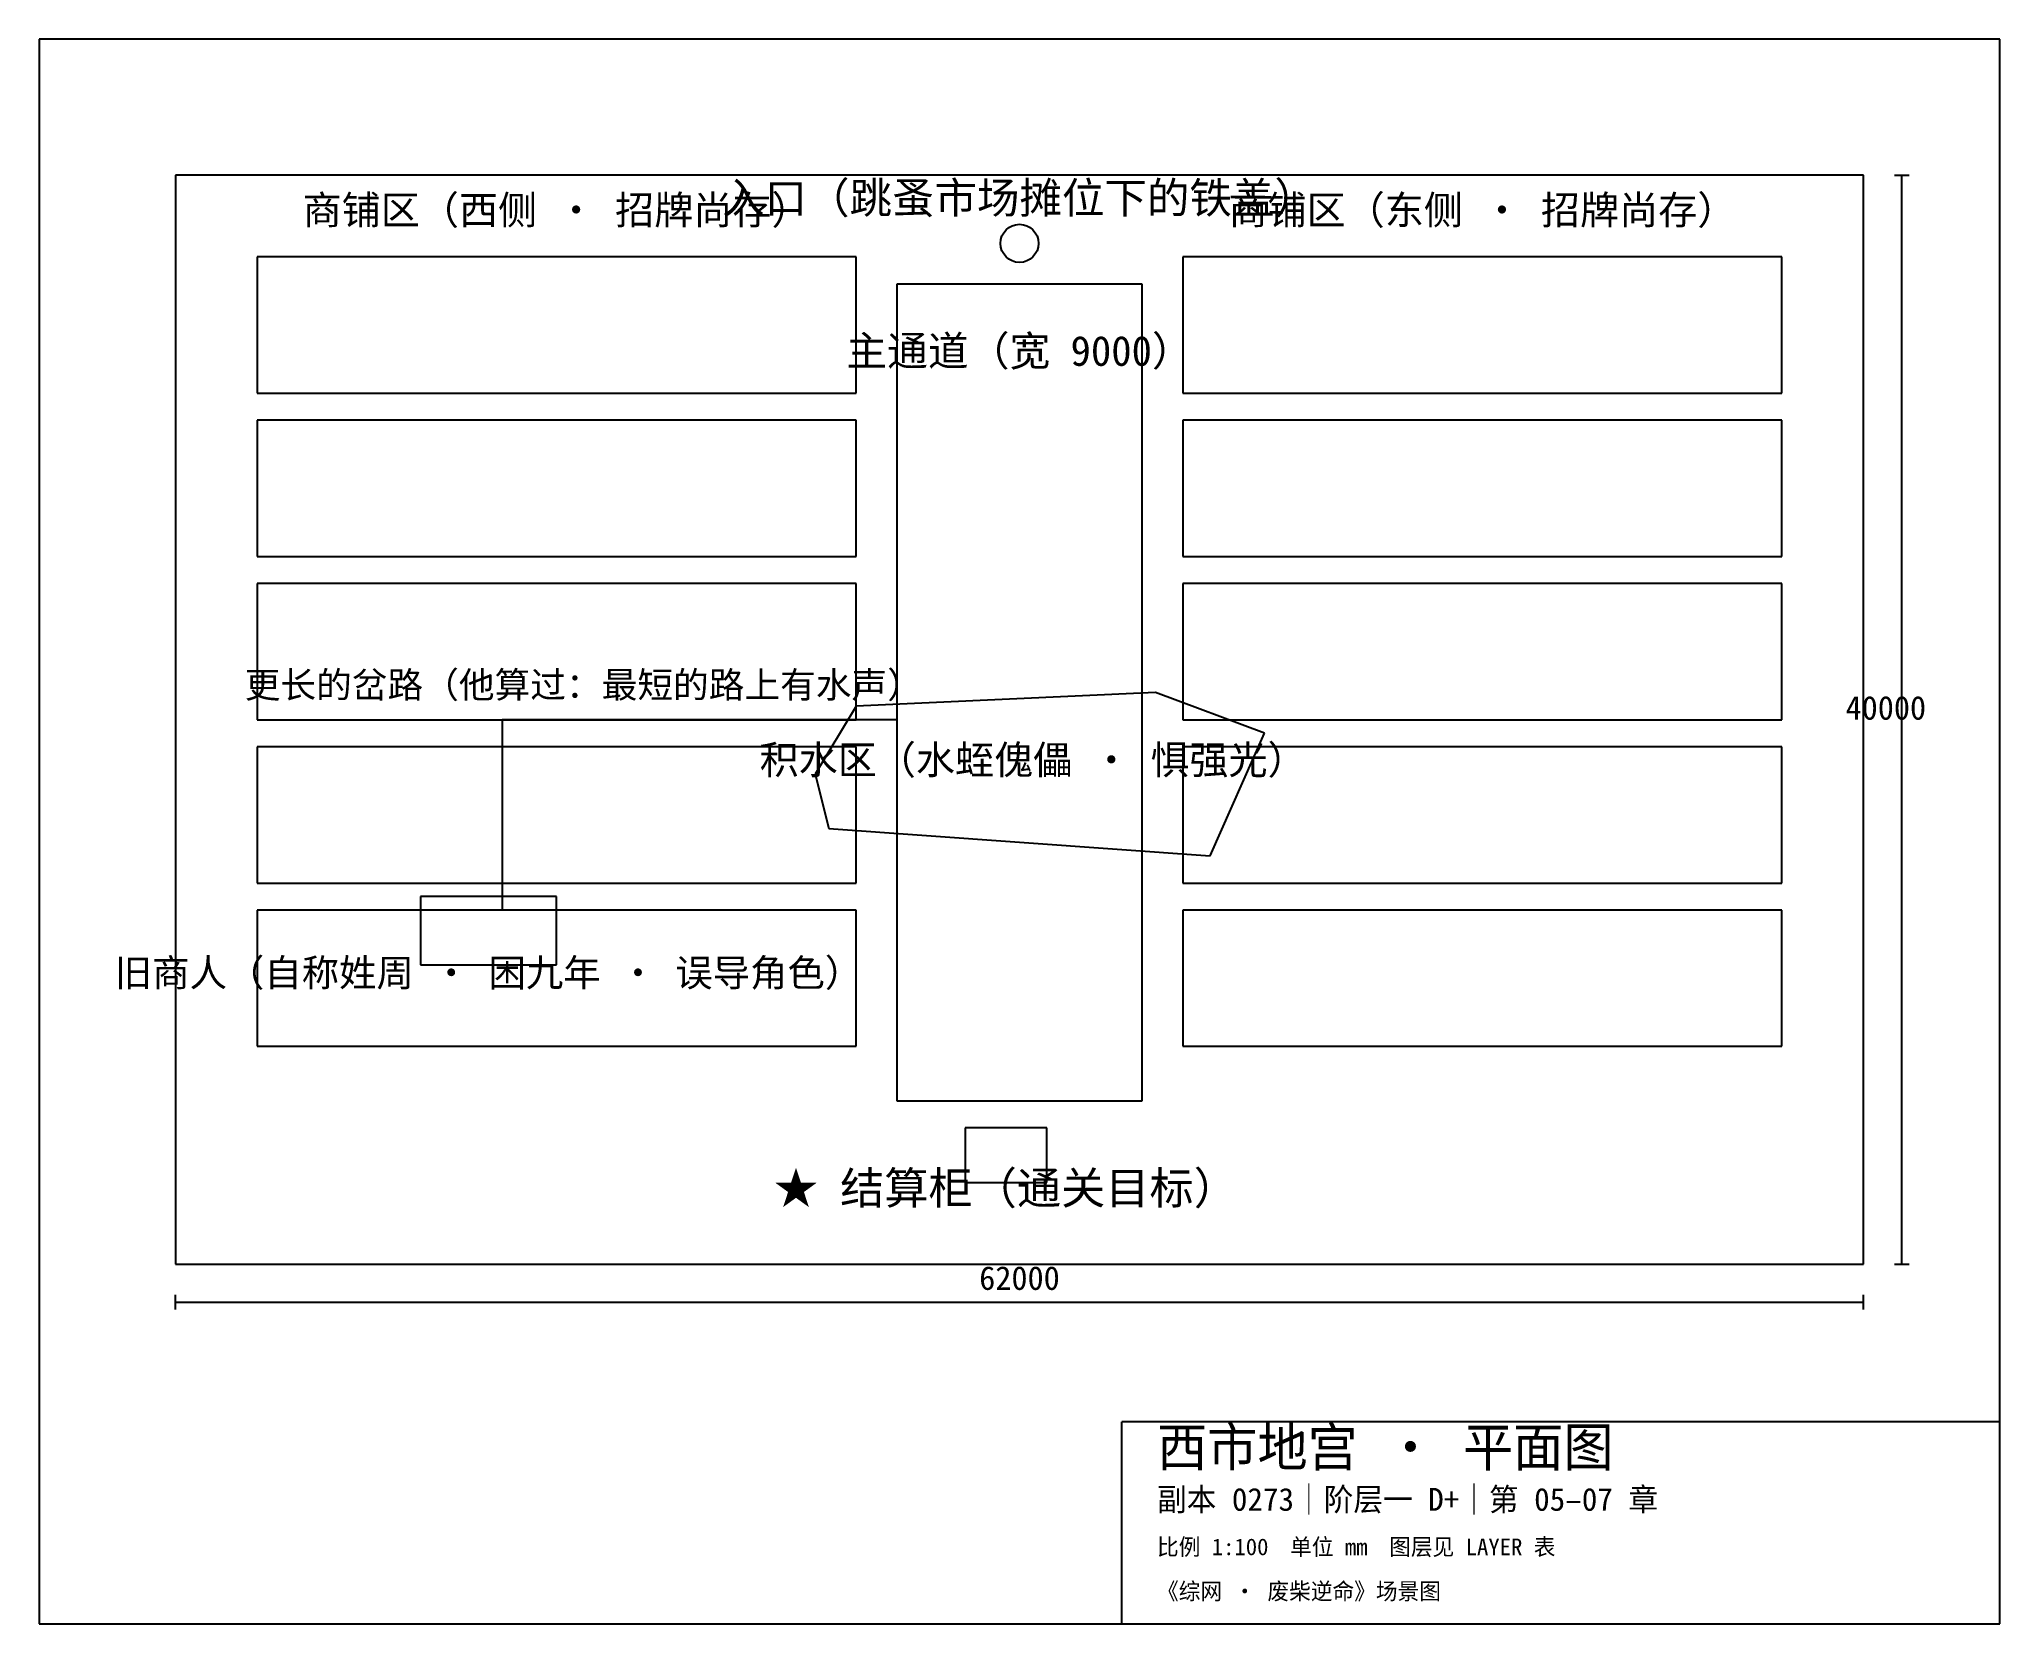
# Model space of a CAD drawing. Extents: x -5000 to 67000, y -13215 to 45000.
import ezdxf
from ezdxf.enums import TextEntityAlignment as Align

# ---------------------------------------------------------------- set-up
doc = ezdxf.new("R2010")
doc.units = 0
for name, color, linetype in [('CIR', 5, 'CONTINUOUS'), ('DASH', 4, 'CONTINUOUS'), ('DIM', 2, 'CONTINUOUS'), ('FIX', 1, 'CONTINUOUS'), ('FRAME', 8, 'CONTINUOUS'), ('FURN', 3, 'CONTINUOUS'), ('TEXT', 7, 'CONTINUOUS'), ('TITLE', 6, 'CONTINUOUS'), ('WALL', 7, 'CONTINUOUS')]:
    doc.layers.add(name, color=color, linetype=linetype)
doc.styles.add('HZ', font='simhei.ttf')

msp = doc.modelspace()

# ---------------------------------------------------------------- linework, layer by layer
at = {"layer": 'CIR'}
for p, q in [((36000, 21000), (25000, 20500)), ((40000, 19500), (36000, 21000)), ((25000, 20500), (23500, 18000)), ((38000, 15000), (40000, 19500)), ((23500, 18000), (24000, 16000)), ((24000, 16000), (38000, 15000))]:
    msp.add_line(p, q, dxfattribs=at)
msp.add_circle((31000, 37500), 700, dxfattribs=at)
at = {"layer": 'DASH'}
for p, q in [((26500, 20000), (12000, 20000)), ((12000, 20000), (12000, 13000))]:
    msp.add_line(p, q, dxfattribs=at)
at = {"layer": 'DIM'}
for p, q in [((63134, 40000), (63666, 40000)), ((63400, 0), (63400, 40000)), ((63134, 0), (63666, 0)), ((0, -1666), (0, -1134)), ((0, -1400), (62000, -1400)), ((62000, -1666), (62000, -1134))]:
    msp.add_line(p, q, dxfattribs=at)
at = {"layer": 'FIX'}
for p, q in [((14000, 13500), (9000, 13500)), ((9000, 13500), (9000, 11000)), ((14000, 11000), (14000, 13500)), ((9000, 11000), (14000, 11000)), ((32000, 5000), (29000, 5000)), ((29000, 5000), (29000, 3000)), ((32000, 3000), (32000, 5000)), ((29000, 3000), (32000, 3000))]:
    msp.add_line(p, q, dxfattribs=at)
at = {"layer": 'FRAME'}
for p, q in [((67000, 45000), (-5000, 45000)), ((-5000, 45000), (-5000, -13215)), ((67000, -13215), (67000, 45000)), ((-5000, -13215), (67000, -13215))]:
    msp.add_line(p, q, dxfattribs=at)
at = {"layer": 'FURN'}
for p, q in [((25000, 37000), (3000, 37000)), ((3000, 37000), (3000, 32000)), ((25000, 32000), (25000, 37000)), ((59000, 37000), (37000, 37000)), ((37000, 37000), (37000, 32000)), ((59000, 32000), (59000, 37000)), ((35500, 36000), (26500, 36000)), ((26500, 36000), (26500, 6000)), ((35500, 6000), (35500, 36000)), ((3000, 32000), (25000, 32000)), ((37000, 32000), (59000, 32000)), ((25000, 31000), (3000, 31000)), ((3000, 31000), (3000, 26000)), ((25000, 26000), (25000, 31000)), ((59000, 31000), (37000, 31000)), ((37000, 31000), (37000, 26000)), ((59000, 26000), (59000, 31000)), ((3000, 26000), (25000, 26000)), ((37000, 26000), (59000, 26000)), ((25000, 25000), (3000, 25000)), ((3000, 25000), (3000, 20000)), ((25000, 20000), (25000, 25000)), ((59000, 25000), (37000, 25000)), ((37000, 25000), (37000, 20000)), ((59000, 20000), (59000, 25000)), ((3000, 20000), (25000, 20000)), ((37000, 20000), (59000, 20000)), ((25000, 19000), (3000, 19000)), ((3000, 19000), (3000, 14000)), ((25000, 14000), (25000, 19000)), ((59000, 19000), (37000, 19000)), ((37000, 19000), (37000, 14000)), ((59000, 14000), (59000, 19000)), ((3000, 14000), (25000, 14000)), ((37000, 14000), (59000, 14000)), ((25000, 13000), (3000, 13000)), ((3000, 13000), (3000, 8000)), ((25000, 8000), (25000, 13000)), ((59000, 13000), (37000, 13000)), ((37000, 13000), (37000, 8000)), ((59000, 8000), (59000, 13000)), ((3000, 8000), (25000, 8000)), ((37000, 8000), (59000, 8000)), ((26500, 6000), (35500, 6000))]:
    msp.add_line(p, q, dxfattribs=at)
at = {"layer": 'TITLE'}
for p in [(34760, -13215), (67000, -5800)]:
    msp.add_line(p, (34760, -5800), dxfattribs=at)
at = {"layer": 'WALL'}
for p, q in [((62000, 40000), (0, 40000)), ((0, 40000), (0, 0)), ((62000, 0), (62000, 40000)), ((0, 0), (62000, 0))]:
    msp.add_line(p, q, dxfattribs=at)

# ---------------------------------------------------------------- texts
at = {"layer": 'CIR', "style": 'HZ'}
msp.add_text('积水区（水蛭傀儡 · 惧强光）', height=1052.52, dxfattribs=at).set_placement((31500, 18000), align=Align.CENTER)
at = {"layer": 'DASH', "style": 'HZ'}
msp.add_text('更长的岔路（他算过：最短的路上有水声）', height=961, dxfattribs=at).set_placement((15000, 20800), align=Align.CENTER)
at = {"layer": 'DIM', "style": 'HZ'}
for s, p in [('40000', (62815, 20000)), ('62000', (31000, -948))]:
    msp.add_text(s, height=869.5, dxfattribs=at).set_placement(p, align=Align.CENTER)
at = {"layer": 'FIX', "style": 'HZ'}
msp.add_text('★ 结算柜（通关目标）', height=1189.81, dxfattribs=at).set_placement((30500, 2200), align=Align.CENTER)
at = {"layer": 'FURN', "style": 'HZ'}
for s, height, p in [('商铺区（西侧 · 招牌尚存）', 1052.52, (14000, 38200)), ('商铺区（东侧 · 招牌尚存）', 1052.52, (48000, 38200)), ('主通道（宽 9000）', 1098.29, (31000, 33000))]:
    msp.add_text(s, height=height, dxfattribs=at).set_placement(p, align=Align.CENTER)
at = {"layer": 'TEXT', "style": 'HZ'}
for s, height, p in [('入口（跳蚤市场摊位下的铁盖）', 1144.05, (31000, 38600)), ('旧商人（自称姓周 · 困九年 · 误导角色）', 1006.76, (11500, 10200))]:
    msp.add_text(s, height=height, dxfattribs=at).set_placement(p, align=Align.CENTER)
at = {"layer": 'TITLE'}
for s, height, p in [('西市地宫 · 平面图', 1418.6, (36050, -7431)), ('副本 0273｜阶层一 D+｜第 05–07 章', 838.24, (36050, -9063)), ('比例 1:100\u3000单位 mm\u3000图层见 LAYER 表', 612.56, (36050, -10694)), ('《综网 · 废柴逆命》场景图', 612.56, (36050, -12325))]:
    msp.add_text(s, height=height, dxfattribs=at).set_placement(p)

doc.saveas('drawing.dxf')
